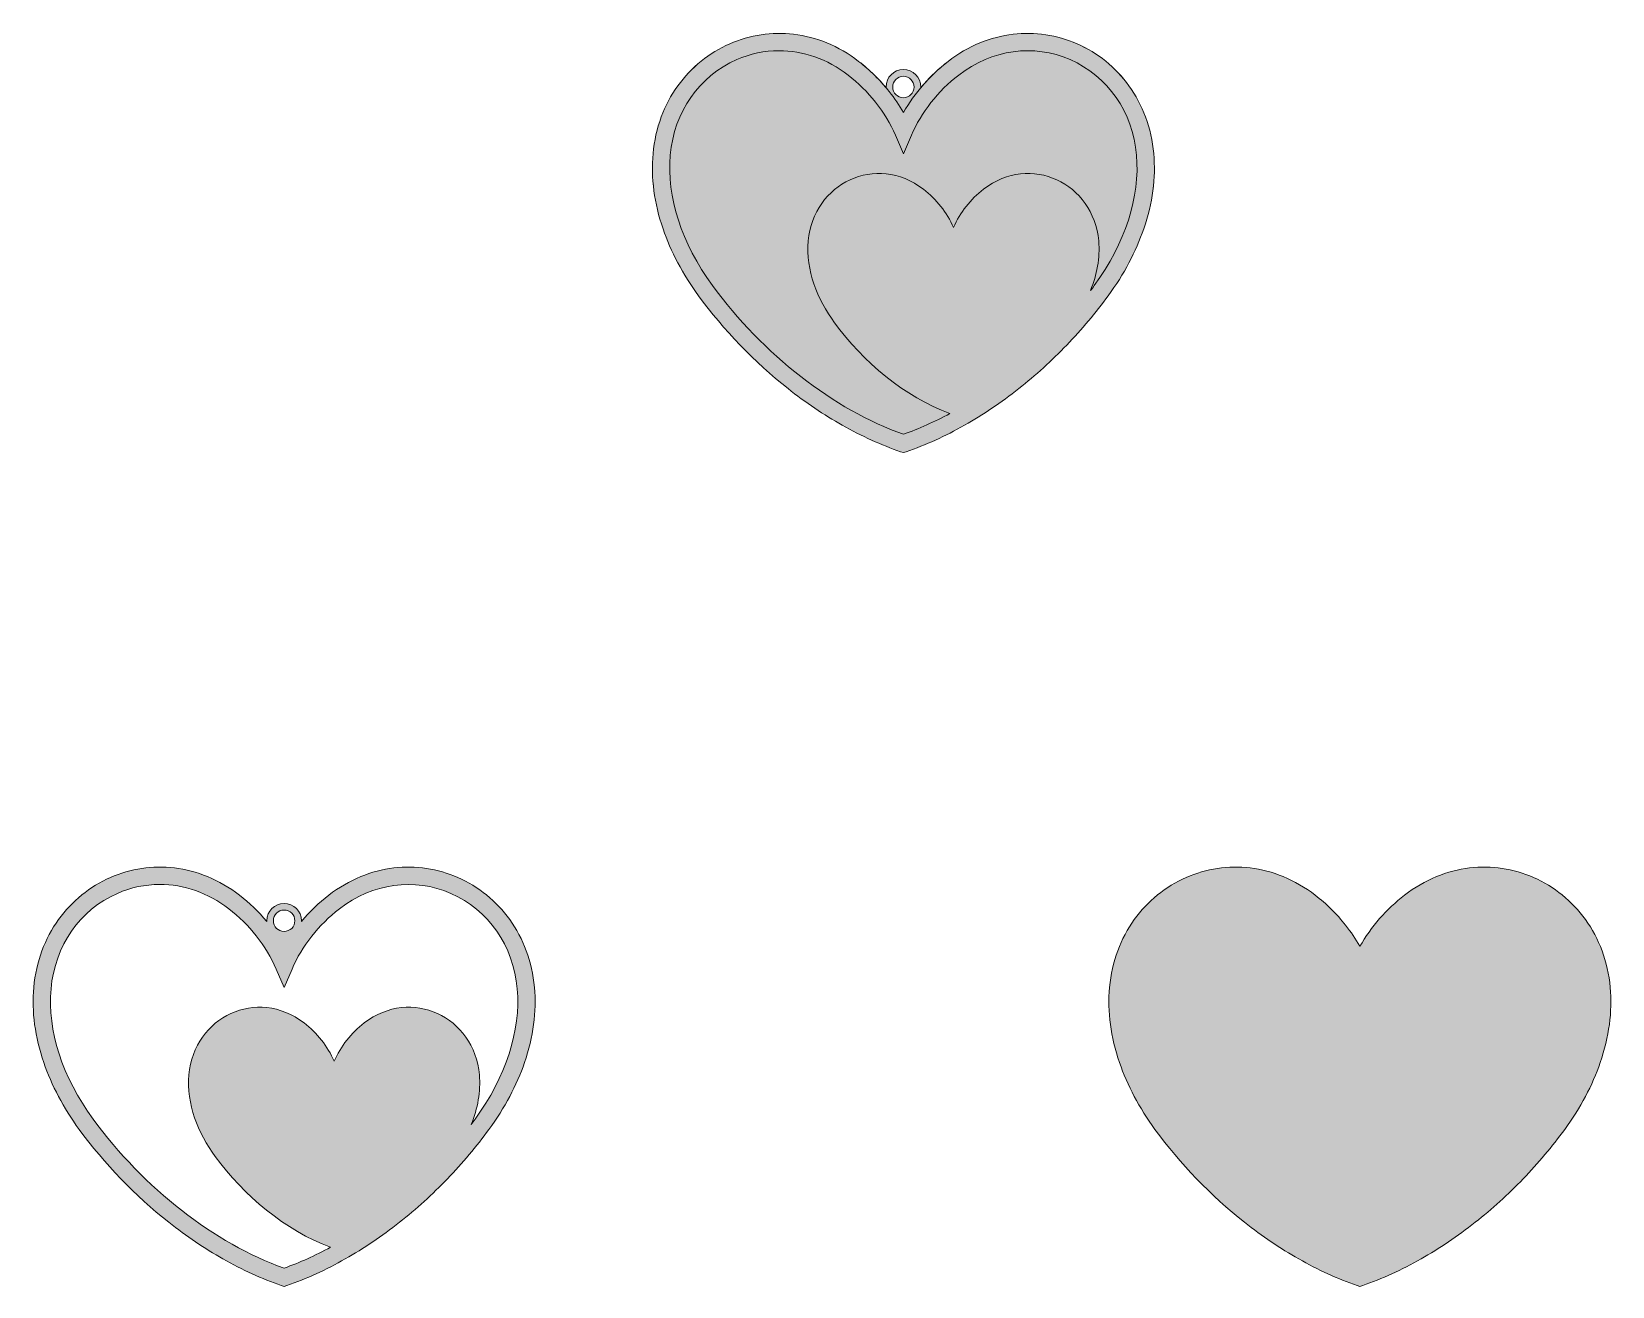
# Model space of a CAD drawing. Header units: inches. Extents: x -794 to 8711, y -5482 to 2059.
import ezdxf

# ---------------------------------------------------------------- set-up
doc = ezdxf.new("R2010")
doc.units = ezdxf.units.IN
doc.header["$MEASUREMENT"] = 0
for name, color, linetype in [('_U+0428_U+0430_U+0440 1', 7, 'Continuous'), ('_U+0428_U+0430_U+0440 2', 7, 'Continuous'), ('_U+0428_U+0430_U+0440 3', 7, 'Continuous')]:
    doc.layers.add(name, color=color, linetype=linetype)

msp = doc.modelspace()

# ---------------------------------------------------------------- hatches: boundary and pattern name
at = {"layer": '_U+0428_U+0430_U+0440 1', "true_color": 0xe9d9bc}
h = msp.add_hatch(color=254, dxfattribs=at)
h.dxf.hatch_style = 2
edge = h.paths.add_edge_path()
edge.add_spline(control_points=[(5893.4, 874.8), (5846.2, 737.1), (5774.3, 601.8), (5679.8, 472.5), (5604.6, 369.5), (5520.4, 269.8), (5429.9, 175.9), (5339.4, 82), (5242.5, -6.1), (5141.8, -85.7), (5036.1, -169.3), (4926.4, -243.4), (4815.7, -306), (4699.4, -371.8), (4581.4, -425.3), (4464.8, -465.1), (4464.8, -465.1), (4448, -470.8), (4448, -470.8), (4448, -470.8), (4431.2, -465.1), (4431.2, -465.1), (4314.7, -425.3), (4196.6, -371.8), (4080.3, -306), (3969.6, -243.4), (3859.9, -169.3), (3754.2, -85.7), (3552.8, 73.5), (3366.7, 266.6), (3216.2, 472.5), (3121.7, 601.8), (3049.8, 737.1), (3002.6, 874.8), (2949.9, 1028.4), (2929.8, 1180.3), (2942.8, 1326.3), (2949.7, 1402.8), (2966.2, 1476.9), (2992.1, 1546.5), (3017, 1613.6), (3050.5, 1676.6), (3091.8, 1733.7), (3171.9, 1844.7), (3279.8, 1932.2), (3403.9, 1986.5), (3524.8, 2039.5), (3657.7, 2059.4), (3788.1, 2044), (3856, 2036), (3923.1, 2018.5), (3987.5, 1992), (4054.5, 1964.5), (4118.9, 1927), (4179, 1880.8), (4246.7, 1828.7), (4308.4, 1767.7), (4362.4, 1699.4), (4394.5, 1658.8), (4423.1, 1616.5), (4448, 1573), (4515, 1690), (4608, 1796.9), (4716.9, 1880.8), (4777.1, 1927), (4841.5, 1964.5), (4908.5, 1992), (4972.9, 2018.5), (5040, 2036), (5107.9, 2044), (5238.3, 2059.4), (5371.2, 2039.5), (5492.2, 1986.5), (5616.2, 1932.2), (5724.2, 1844.7), (5804.2, 1733.7), (5845.5, 1676.6), (5879, 1613.6), (5903.9, 1546.5), (5929.8, 1476.9), (5946.3, 1402.8), (5953.2, 1326.3), (5966.2, 1180.3), (5946.1, 1028.4), (5893.4, 874.8)], knot_values=[0, 0, 0, 0, 1, 1, 1, 2, 2, 2, 3, 3, 3, 4, 4, 4, 5, 5, 5, 6, 6, 6, 7, 7, 7, 8, 8, 8, 9, 9, 9, 10, 10, 10, 11, 11, 11, 12, 12, 12, 13, 13, 13, 14, 14, 14, 15, 15, 15, 16, 16, 16, 17, 17, 17, 18, 18, 18, 19, 19, 19, 20, 20, 20, 21, 21, 21, 22, 22, 22, 23, 23, 23, 24, 24, 24, 25, 25, 25, 26, 26, 26, 27, 27, 27, 28, 28, 28, 28], degree=3, periodic=1)
at = {"layer": '_U+0428_U+0430_U+0440 1', "true_color": 0xa1785b}
h = msp.add_hatch(color=35, dxfattribs=at)
h.dxf.hatch_style = 2
edge = h.paths.add_edge_path()
edge.add_spline(control_points=[(5953.2, 1326.3), (5946.3, 1402.8), (5929.8, 1476.9), (5903.9, 1546.5), (5879, 1613.6), (5845.5, 1676.6), (5804.2, 1733.7), (5724.1, 1844.7), (5616.2, 1932.2), (5492.1, 1986.5), (5371.2, 2039.6), (5238.3, 2059.4), (5107.9, 2044), (5040, 2036), (4972.9, 2018.5), (4908.5, 1992), (4841.5, 1964.5), (4777.1, 1927), (4716.9, 1880.8), (4656.7, 1834.4), (4601.2, 1780.9), (4552.4, 1722.6), (4552.5, 1723.9), (4552.5, 1725.2), (4552.5, 1726.5), (4552.5, 1784.2), (4505.6, 1831.1), (4448, 1831.1), (4390.4, 1831.1), (4343.5, 1784.2), (4343.5, 1726.5), (4343.5, 1725.2), (4343.5, 1723.9), (4343.6, 1722.5), (4294.2, 1781.5), (4239, 1834.7), (4179, 1880.8), (4118.9, 1927.1), (4054.5, 1964.5), (3987.5, 1992), (3923.1, 2018.5), (3856, 2036), (3788.1, 2044), (3657.7, 2059.4), (3524.8, 2039.6), (3403.8, 1986.5), (3279.8, 1932.2), (3171.8, 1844.7), (3091.8, 1733.7), (3050.5, 1676.6), (3017, 1613.6), (2992.1, 1546.5), (2966.2, 1476.9), (2949.7, 1402.8), (2942.8, 1326.3), (2929.8, 1180.4), (2949.9, 1028.5), (3002.6, 874.8), (3049.8, 737.1), (3121.7, 601.8), (3216.2, 472.5), (3366.7, 266.6), (3552.7, 73.5), (3754.2, -85.7), (3859.9, -169.2), (3969.6, -243.4), (4080.3, -306), (4196.6, -371.8), (4314.6, -425.3), (4431.2, -465.1), (4431.2, -465.1), (4448, -470.8), (4448, -470.8), (4448, -470.8), (4464.8, -465.1), (4464.8, -465.1), (4581.4, -425.3), (4699.4, -371.8), (4815.7, -306), (4926.4, -243.4), (5036.1, -169.2), (5141.8, -85.7), (5242.5, -6.1), (5339.4, 82), (5429.9, 175.9), (5520.4, 269.8), (5604.6, 369.5), (5679.8, 472.5), (5774.3, 601.8), (5846.2, 737.1), (5893.4, 874.8), (5946.1, 1028.5), (5966.2, 1180.4), (5953.2, 1326.3)], knot_values=[0, 0, 0, 0, 1, 1, 1, 2, 2, 2, 3, 3, 3, 4, 4, 4, 5, 5, 5, 6, 6, 6, 7, 7, 7, 8, 8, 8, 9, 9, 9, 10, 10, 10, 11, 11, 11, 12, 12, 12, 13, 13, 13, 14, 14, 14, 15, 15, 15, 16, 16, 16, 17, 17, 17, 18, 18, 18, 19, 19, 19, 20, 20, 20, 21, 21, 21, 22, 22, 22, 23, 23, 23, 24, 24, 24, 25, 25, 25, 26, 26, 26, 27, 27, 27, 28, 28, 28, 29, 29, 29, 30, 30, 30, 31, 31, 31, 31], degree=3, periodic=1)
edge = h.paths.add_edge_path()
edge.add_spline(control_points=[(4448, 1791.1), (4483.6, 1791.1), (4512.5, 1762.1), (4512.5, 1726.5), (4512.5, 1691), (4483.6, 1662), (4448, 1662), (4412.4, 1662), (4383.5, 1691), (4383.5, 1726.5), (4383.5, 1762.1), (4412.4, 1791.1), (4448, 1791.1)], knot_values=[0, 0, 0, 0, 1, 1, 1, 2, 2, 2, 3, 3, 3, 4, 4, 4, 4], degree=3, periodic=1)
edge = h.paths.add_edge_path()
edge.add_spline(control_points=[(5595.9, 533.9), (5595.9, 533.9), (5595.9, 533.9), (5595.9, 533.9), (5588.3, 523.5), (5580.6, 513.1), (5572.8, 502.8), (5611.4, 597.8), (5631.2, 699.3), (5622.1, 801.1), (5591, 1149.6), (5212.5, 1330), (4929.5, 1112.3), (4852.7, 1053.2), (4787.4, 971.8), (4748.9, 882.4), (4729.6, 927.1), (4703.6, 969.8), (4672.9, 1008.7), (4642.2, 1047.6), (4606.6, 1082.8), (4568.2, 1112.3), (4285.2, 1330), (3906.7, 1149.6), (3875.6, 801.1), (3860, 625.8), (3930.1, 451.5), (4033.9, 309.4), (4203.2, 77.8), (4455.5, -136.3), (4727.8, -235.4), (4635, -285.8), (4541.2, -327.9), (4448, -360.8), (4030.9, -213.7), (3602.9, 119.6), (3300.1, 533.9), (3114.2, 788.3), (3024.1, 1066.4), (3046.4, 1317.1), (3069.6, 1577.3), (3218.8, 1791.9), (3445.6, 1891.3), (3527.4, 1927.1), (3613.5, 1944.8), (3699.8, 1944.8), (3844.7, 1944.8), (3990, 1895), (4115.6, 1798.4), (4176.5, 1751.5), (4232.1, 1696.5), (4280.8, 1634.9), (4330.2, 1572.3), (4370.4, 1505.5), (4400.2, 1436.4), (4400.2, 1436.4), (4448, 1325.6), (4448, 1325.6), (4448, 1325.6), (4495.8, 1436.4), (4495.8, 1436.4), (4555.1, 1574.2), (4656.2, 1702.8), (4780.4, 1798.4), (4980.8, 1952.6), (5231.3, 1987.3), (5450.4, 1891.3), (5677.1, 1791.9), (5826.4, 1577.3), (5849.6, 1317.1), (5871.9, 1066.4), (5781.8, 788.3), (5595.9, 533.9)], knot_values=[0, 0, 0, 0, 1, 1, 1, 2, 2, 2, 3, 3, 3, 4, 4, 4, 5, 5, 5, 6, 6, 6, 7, 7, 7, 8, 8, 8, 9, 9, 9, 10, 10, 10, 11, 11, 11, 12, 12, 12, 13, 13, 13, 14, 14, 14, 15, 15, 15, 16, 16, 16, 17, 17, 17, 18, 18, 18, 19, 19, 19, 20, 20, 20, 21, 21, 21, 22, 22, 22, 23, 23, 23, 24, 24, 24, 24], degree=3, periodic=1)
at = {"layer": '_U+0428_U+0430_U+0440 2', "true_color": 0xa1785b}
h = msp.add_hatch(color=35, dxfattribs=at)
h.dxf.hatch_style = 2
edge = h.paths.add_edge_path()
edge.add_spline(control_points=[(2229.7, -3684.6), (2222.9, -3608), (2206.3, -3533.9), (2180.5, -3464.3), (2155.6, -3397.3), (2122, -3334.3), (2080.8, -3277.1), (2000.7, -3166.1), (1892.8, -3078.7), (1768.7, -3024.3), (1647.8, -2971.3), (1514.9, -2951.4), (1384.5, -2966.8), (1316.6, -2974.9), (1249.5, -2992.4), (1185, -3018.9), (1118.1, -3046.4), (1053.6, -3083.8), (993.5, -3130.1), (933.2, -3176.5), (877.8, -3230), (829, -3288.3), (829, -3287), (829.1, -3285.6), (829.1, -3284.3), (829.1, -3226.7), (782.2, -3179.8), (724.6, -3179.8), (666.9, -3179.8), (620.1, -3226.7), (620.1, -3284.3), (620.1, -3285.7), (620.1, -3287), (620.1, -3288.3), (570.8, -3229.4), (515.6, -3176.2), (455.6, -3130.1), (395.5, -3083.8), (331.1, -3046.4), (264.1, -3018.9), (199.7, -2992.4), (132.6, -2974.9), (64.7, -2966.8), (-65.8, -2951.4), (-198.6, -2971.3), (-319.6, -3024.3), (-443.7, -3078.7), (-551.6, -3166.1), (-631.6, -3277.1), (-672.9, -3334.3), (-706.4, -3397.3), (-731.3, -3464.3), (-757.2, -3533.9), (-773.8, -3608), (-780.6, -3684.5), (-793.6, -3830.5), (-773.5, -3982.4), (-720.8, -4136), (-673.6, -4273.7), (-601.8, -4409.1), (-507.3, -4538.3), (-356.7, -4744.3), (-170.7, -4937.3), (30.8, -5096.6), (136.5, -5180.1), (246.2, -5254.2), (356.9, -5316.9), (473.1, -5382.7), (591.2, -5436.2), (707.8, -5475.9), (707.8, -5475.9), (724.6, -5481.7), (724.6, -5481.7), (724.6, -5481.7), (741.3, -5475.9), (741.3, -5475.9), (857.9, -5436.2), (976, -5382.7), (1092.3, -5316.9), (1202.9, -5254.2), (1312.6, -5180.1), (1418.3, -5096.6), (1519.1, -5016.9), (1616, -4928.9), (1706.5, -4835), (1797, -4741.1), (1881.1, -4641.3), (1956.4, -4538.3), (2050.9, -4409.1), (2122.7, -4273.7), (2170, -4136), (2222.6, -3982.4), (2242.8, -3830.5), (2229.7, -3684.6)], knot_values=[0, 0, 0, 0, 1, 1, 1, 2, 2, 2, 3, 3, 3, 4, 4, 4, 5, 5, 5, 6, 6, 6, 7, 7, 7, 8, 8, 8, 9, 9, 9, 10, 10, 10, 11, 11, 11, 12, 12, 12, 13, 13, 13, 14, 14, 14, 15, 15, 15, 16, 16, 16, 17, 17, 17, 18, 18, 18, 19, 19, 19, 20, 20, 20, 21, 21, 21, 22, 22, 22, 23, 23, 23, 24, 24, 24, 25, 25, 25, 26, 26, 26, 27, 27, 27, 28, 28, 28, 29, 29, 29, 30, 30, 30, 31, 31, 31, 31], degree=3, periodic=1)
edge = h.paths.add_edge_path()
edge.add_spline(control_points=[(724.6, -3219.8), (760.1, -3219.8), (789.1, -3248.7), (789.1, -3284.3), (789.1, -3319.9), (760.1, -3348.8), (724.6, -3348.8), (689, -3348.8), (660.1, -3319.9), (660.1, -3284.3), (660.1, -3248.7), (689, -3219.8), (724.6, -3219.8)], knot_values=[0, 0, 0, 0, 1, 1, 1, 2, 2, 2, 3, 3, 3, 4, 4, 4, 4], degree=3, periodic=1)
edge = h.paths.add_edge_path()
edge.add_spline(control_points=[(1872.4, -4477), (1872.4, -4477), (1872.4, -4477), (1872.4, -4477), (1864.8, -4487.4), (1857.1, -4497.8), (1849.3, -4508.1), (1887.9, -4413), (1907.8, -4311.6), (1898.7, -4209.7), (1867.6, -3861.2), (1489.1, -3680.8), (1206.1, -3898.5), (1129.3, -3957.7), (1063.9, -4039.1), (1025.4, -4128.4), (1006.2, -4083.7), (980.2, -4041), (949.5, -4002.1), (918.7, -3963.2), (883.2, -3928.1), (844.8, -3898.5), (561.8, -3680.8), (183.2, -3861.2), (152.2, -4209.7), (136.5, -4385.1), (206.6, -4559.4), (310.5, -4701.5), (479.7, -4933.1), (732.1, -5147.2), (1004.4, -5246.3), (911.6, -5296.6), (817.8, -5338.8), (724.6, -5371.7), (307.4, -5224.6), (-120.5, -4891.3), (-423.3, -4477), (-609.3, -4222.6), (-699.4, -3944.4), (-677, -3693.8), (-653.8, -3433.6), (-504.6, -3218.9), (-277.8, -3119.6), (-196.1, -3083.7), (-109.9, -3066.1), (-23.7, -3066.1), (121.2, -3066.1), (266.6, -3115.8), (392.2, -3212.5), (453.1, -3259.4), (508.7, -3314.4), (557.4, -3375.9), (606.8, -3438.5), (647, -3505.3), (676.8, -3574.5), (676.8, -3574.5), (724.6, -3685.3), (724.6, -3685.3), (724.6, -3685.3), (772.3, -3574.5), (772.3, -3574.5), (831.7, -3436.6), (932.8, -3308.1), (1056.9, -3212.5), (1257.4, -3058.3), (1507.9, -3023.5), (1727, -3119.6), (1953.7, -3218.9), (2102.9, -3433.6), (2126.1, -3693.8), (2148.5, -3944.4), (2058.4, -4222.6), (1872.4, -4477)], knot_values=[0, 0, 0, 0, 1, 1, 1, 2, 2, 2, 3, 3, 3, 4, 4, 4, 5, 5, 5, 6, 6, 6, 7, 7, 7, 8, 8, 8, 9, 9, 9, 10, 10, 10, 11, 11, 11, 12, 12, 12, 13, 13, 13, 14, 14, 14, 15, 15, 15, 16, 16, 16, 17, 17, 17, 18, 18, 18, 19, 19, 19, 20, 20, 20, 21, 21, 21, 22, 22, 22, 23, 23, 23, 24, 24, 24, 24], degree=3, periodic=1)
at = {"layer": '_U+0428_U+0430_U+0440 3', "true_color": 0xe9d9bc}
h = msp.add_hatch(color=254, dxfattribs=at)
h.dxf.hatch_style = 2
edge = h.paths.add_edge_path()
edge.add_spline(control_points=[(8638, -4136), (8590.8, -4273.7), (8518.9, -4409.1), (8424.4, -4538.3), (8349.2, -4641.3), (8265, -4741.1), (8174.5, -4835), (8084, -4928.9), (7987.1, -5016.9), (7886.3, -5096.6), (7780.6, -5180.1), (7670.9, -5254.2), (7560.3, -5316.9), (7444, -5382.7), (7325.9, -5436.2), (7209.4, -5475.9), (7209.4, -5475.9), (7192.6, -5481.7), (7192.6, -5481.7), (7192.6, -5481.7), (7175.8, -5475.9), (7175.8, -5475.9), (7059.2, -5436.2), (6941.2, -5382.7), (6824.9, -5316.9), (6714.2, -5254.2), (6604.5, -5180.1), (6498.8, -5096.6), (6297.3, -4937.3), (6111.3, -4744.3), (5960.7, -4538.3), (5866.2, -4409.1), (5794.4, -4273.7), (5747.2, -4136), (5694.5, -3982.4), (5674.4, -3830.5), (5687.4, -3684.5), (5694.2, -3608), (5710.8, -3533.9), (5736.7, -3464.3), (5761.6, -3397.3), (5795.1, -3334.3), (5836.4, -3277.1), (5916.4, -3166.1), (6024.3, -3078.7), (6148.4, -3024.3), (6269.4, -2971.3), (6402.2, -2951.4), (6532.7, -2966.8), (6600.6, -2974.9), (6667.7, -2992.4), (6732.1, -3018.9), (6799.1, -3046.4), (6863.5, -3083.8), (6923.6, -3130), (6991.3, -3182.2), (7053, -3243.2), (7107, -3311.4), (7139.1, -3352.1), (7167.7, -3394.3), (7192.6, -3437.9), (7259.5, -3320.9), (7352.6, -3213.9), (7461.5, -3130.1), (7521.6, -3083.8), (7586.1, -3046.4), (7653, -3018.9), (7717.5, -2992.4), (7784.6, -2974.9), (7852.5, -2966.8), (7982.9, -2951.4), (8115.8, -2971.3), (8236.7, -3024.3), (8360.8, -3078.7), (8468.7, -3166.1), (8548.8, -3277.1), (8590, -3334.3), (8623.6, -3397.3), (8648.5, -3464.3), (8674.3, -3533.9), (8690.9, -3608), (8697.7, -3684.5), (8710.8, -3830.5), (8690.7, -3982.4), (8638, -4136)], knot_values=[0, 0, 0, 0, 1, 1, 1, 2, 2, 2, 3, 3, 3, 4, 4, 4, 5, 5, 5, 6, 6, 6, 7, 7, 7, 8, 8, 8, 9, 9, 9, 10, 10, 10, 11, 11, 11, 12, 12, 12, 13, 13, 13, 14, 14, 14, 15, 15, 15, 16, 16, 16, 17, 17, 17, 18, 18, 18, 19, 19, 19, 20, 20, 20, 21, 21, 21, 22, 22, 22, 23, 23, 23, 24, 24, 24, 25, 25, 25, 26, 26, 26, 27, 27, 27, 28, 28, 28, 28], degree=3, periodic=1)

# ---------------------------------------------------------------- linework, layer by layer
at = {"layer": '_U+0428_U+0430_U+0440 1', "lineweight": 0}
for points, knots in [([(5893.4, 874.8), (5846.2, 737.1), (5774.3, 601.8), (5679.8, 472.5), (5604.6, 369.5), (5520.4, 269.8), (5429.9, 175.9), (5339.4, 82), (5242.5, -6.1), (5141.8, -85.7), (5036.1, -169.3), (4926.4, -243.4), (4815.7, -306), (4699.4, -371.8), (4581.4, -425.3), (4464.8, -465.1), (4464.8, -465.1), (4448, -470.8), (4448, -470.8), (4448, -470.8), (4431.2, -465.1), (4431.2, -465.1), (4314.7, -425.3), (4196.6, -371.8), (4080.3, -306), (3969.6, -243.4), (3859.9, -169.3), (3754.2, -85.7), (3552.8, 73.5), (3366.7, 266.6), (3216.2, 472.5), (3121.7, 601.8), (3049.8, 737.1), (3002.6, 874.8), (2949.9, 1028.4), (2929.8, 1180.3), (2942.8, 1326.3), (2949.7, 1402.8), (2966.2, 1476.9), (2992.1, 1546.5), (3017, 1613.6), (3050.5, 1676.6), (3091.8, 1733.7), (3171.9, 1844.7), (3279.8, 1932.2), (3403.9, 1986.5), (3524.8, 2039.5), (3657.7, 2059.4), (3788.1, 2044), (3856, 2036), (3923.1, 2018.5), (3987.5, 1992), (4054.5, 1964.5), (4118.9, 1927), (4179, 1880.8), (4246.7, 1828.7), (4308.4, 1767.7), (4362.4, 1699.4), (4394.5, 1658.8), (4423.1, 1616.5), (4448, 1573), (4515, 1690), (4608, 1796.9), (4716.9, 1880.8), (4777.1, 1927), (4841.5, 1964.5), (4908.5, 1992), (4972.9, 2018.5), (5040, 2036), (5107.9, 2044), (5238.3, 2059.4), (5371.2, 2039.5), (5492.2, 1986.5), (5616.2, 1932.2), (5724.2, 1844.7), (5804.2, 1733.7), (5845.5, 1676.6), (5879, 1613.6), (5903.9, 1546.5), (5929.8, 1476.9), (5946.3, 1402.8), (5953.2, 1326.3), (5966.2, 1180.3), (5946.1, 1028.4), (5893.4, 874.8)], [0, 0, 0, 0, 1, 1, 1, 2, 2, 2, 3, 3, 3, 4, 4, 4, 5, 5, 5, 6, 6, 6, 7, 7, 7, 8, 8, 8, 9, 9, 9, 10, 10, 10, 11, 11, 11, 12, 12, 12, 13, 13, 13, 14, 14, 14, 15, 15, 15, 16, 16, 16, 17, 17, 17, 18, 18, 18, 19, 19, 19, 20, 20, 20, 21, 21, 21, 22, 22, 22, 23, 23, 23, 24, 24, 24, 25, 25, 25, 26, 26, 26, 27, 27, 27, 28, 28, 28, 28]), ([(5953.2, 1326.3), (5946.3, 1402.8), (5929.8, 1476.9), (5903.9, 1546.5), (5879, 1613.6), (5845.5, 1676.6), (5804.2, 1733.7), (5724.1, 1844.7), (5616.2, 1932.2), (5492.1, 1986.5), (5371.2, 2039.6), (5238.3, 2059.4), (5107.9, 2044), (5040, 2036), (4972.9, 2018.5), (4908.5, 1992), (4841.5, 1964.5), (4777.1, 1927), (4716.9, 1880.8), (4656.7, 1834.4), (4601.2, 1780.9), (4552.4, 1722.6), (4552.5, 1723.9), (4552.5, 1725.2), (4552.5, 1726.5), (4552.5, 1784.2), (4505.6, 1831.1), (4448, 1831.1), (4390.4, 1831.1), (4343.5, 1784.2), (4343.5, 1726.5), (4343.5, 1725.2), (4343.5, 1723.9), (4343.6, 1722.5), (4294.2, 1781.5), (4239, 1834.7), (4179, 1880.8), (4118.9, 1927.1), (4054.5, 1964.5), (3987.5, 1992), (3923.1, 2018.5), (3856, 2036), (3788.1, 2044), (3657.7, 2059.4), (3524.8, 2039.6), (3403.8, 1986.5), (3279.8, 1932.2), (3171.8, 1844.7), (3091.8, 1733.7), (3050.5, 1676.6), (3017, 1613.6), (2992.1, 1546.5), (2966.2, 1476.9), (2949.7, 1402.8), (2942.8, 1326.3), (2929.8, 1180.4), (2949.9, 1028.5), (3002.6, 874.8), (3049.8, 737.1), (3121.7, 601.8), (3216.2, 472.5), (3366.7, 266.6), (3552.7, 73.5), (3754.2, -85.7), (3859.9, -169.2), (3969.6, -243.4), (4080.3, -306), (4196.6, -371.8), (4314.6, -425.3), (4431.2, -465.1), (4431.2, -465.1), (4448, -470.8), (4448, -470.8), (4448, -470.8), (4464.8, -465.1), (4464.8, -465.1), (4581.4, -425.3), (4699.4, -371.8), (4815.7, -306), (4926.4, -243.4), (5036.1, -169.2), (5141.8, -85.7), (5242.5, -6.1), (5339.4, 82), (5429.9, 175.9), (5520.4, 269.8), (5604.6, 369.5), (5679.8, 472.5), (5774.3, 601.8), (5846.2, 737.1), (5893.4, 874.8), (5946.1, 1028.5), (5966.2, 1180.4), (5953.2, 1326.3)], [0, 0, 0, 0, 1, 1, 1, 2, 2, 2, 3, 3, 3, 4, 4, 4, 5, 5, 5, 6, 6, 6, 7, 7, 7, 8, 8, 8, 9, 9, 9, 10, 10, 10, 11, 11, 11, 12, 12, 12, 13, 13, 13, 14, 14, 14, 15, 15, 15, 16, 16, 16, 17, 17, 17, 18, 18, 18, 19, 19, 19, 20, 20, 20, 21, 21, 21, 22, 22, 22, 23, 23, 23, 24, 24, 24, 25, 25, 25, 26, 26, 26, 27, 27, 27, 28, 28, 28, 29, 29, 29, 30, 30, 30, 31, 31, 31, 31]), ([(5595.9, 533.9), (5595.9, 533.9), (5595.9, 533.9), (5595.9, 533.9), (5588.3, 523.5), (5580.6, 513.1), (5572.8, 502.8), (5611.4, 597.8), (5631.2, 699.3), (5622.1, 801.1), (5591, 1149.6), (5212.5, 1330), (4929.5, 1112.3), (4852.7, 1053.2), (4787.4, 971.8), (4748.9, 882.4), (4729.6, 927.1), (4703.6, 969.8), (4672.9, 1008.7), (4642.2, 1047.6), (4606.6, 1082.8), (4568.2, 1112.3), (4285.2, 1330), (3906.7, 1149.6), (3875.6, 801.1), (3860, 625.8), (3930.1, 451.5), (4033.9, 309.4), (4203.2, 77.8), (4455.5, -136.3), (4727.8, -235.4), (4635, -285.8), (4541.2, -327.9), (4448, -360.8), (4030.9, -213.7), (3602.9, 119.6), (3300.1, 533.9), (3114.2, 788.3), (3024.1, 1066.4), (3046.4, 1317.1), (3069.6, 1577.3), (3218.8, 1791.9), (3445.6, 1891.3), (3527.4, 1927.1), (3613.5, 1944.8), (3699.8, 1944.8), (3844.7, 1944.8), (3990, 1895), (4115.6, 1798.4), (4176.5, 1751.5), (4232.1, 1696.5), (4280.8, 1634.9), (4330.2, 1572.3), (4370.4, 1505.5), (4400.2, 1436.4), (4400.2, 1436.4), (4448, 1325.6), (4448, 1325.6), (4448, 1325.6), (4495.8, 1436.4), (4495.8, 1436.4), (4555.1, 1574.2), (4656.2, 1702.8), (4780.4, 1798.4), (4980.8, 1952.6), (5231.3, 1987.3), (5450.4, 1891.3), (5677.1, 1791.9), (5826.4, 1577.3), (5849.6, 1317.1), (5871.9, 1066.4), (5781.8, 788.3), (5595.9, 533.9)], [0, 0, 0, 0, 1, 1, 1, 2, 2, 2, 3, 3, 3, 4, 4, 4, 5, 5, 5, 6, 6, 6, 7, 7, 7, 8, 8, 8, 9, 9, 9, 10, 10, 10, 11, 11, 11, 12, 12, 12, 13, 13, 13, 14, 14, 14, 15, 15, 15, 16, 16, 16, 17, 17, 17, 18, 18, 18, 19, 19, 19, 20, 20, 20, 21, 21, 21, 22, 22, 22, 23, 23, 23, 24, 24, 24, 24]), ([(4448, 1791.1), (4483.6, 1791.1), (4512.5, 1762.1), (4512.5, 1726.5), (4512.5, 1691), (4483.6, 1662), (4448, 1662), (4412.4, 1662), (4383.5, 1691), (4383.5, 1726.5), (4383.5, 1762.1), (4412.4, 1791.1), (4448, 1791.1)], [0, 0, 0, 0, 1, 1, 1, 2, 2, 2, 3, 3, 3, 4, 4, 4, 4])]:
    msp.add_open_spline(points, degree=3, knots=knots, dxfattribs=at)
at = {"layer": '_U+0428_U+0430_U+0440 2', "lineweight": 0}
for points, knots in [([(2229.7, -3684.6), (2222.9, -3608), (2206.3, -3533.9), (2180.5, -3464.3), (2155.6, -3397.3), (2122, -3334.3), (2080.8, -3277.1), (2000.7, -3166.1), (1892.8, -3078.7), (1768.7, -3024.3), (1647.8, -2971.3), (1514.9, -2951.4), (1384.5, -2966.8), (1316.6, -2974.9), (1249.5, -2992.4), (1185, -3018.9), (1118.1, -3046.4), (1053.6, -3083.8), (993.5, -3130.1), (933.2, -3176.5), (877.8, -3230), (829, -3288.3), (829, -3287), (829.1, -3285.6), (829.1, -3284.3), (829.1, -3226.7), (782.2, -3179.8), (724.6, -3179.8), (666.9, -3179.8), (620.1, -3226.7), (620.1, -3284.3), (620.1, -3285.7), (620.1, -3287), (620.1, -3288.3), (570.8, -3229.4), (515.6, -3176.2), (455.6, -3130.1), (395.5, -3083.8), (331.1, -3046.4), (264.1, -3018.9), (199.7, -2992.4), (132.6, -2974.9), (64.7, -2966.8), (-65.8, -2951.4), (-198.6, -2971.3), (-319.6, -3024.3), (-443.7, -3078.7), (-551.6, -3166.1), (-631.6, -3277.1), (-672.9, -3334.3), (-706.4, -3397.3), (-731.3, -3464.3), (-757.2, -3533.9), (-773.8, -3608), (-780.6, -3684.5), (-793.6, -3830.5), (-773.5, -3982.4), (-720.8, -4136), (-673.6, -4273.7), (-601.8, -4409.1), (-507.3, -4538.3), (-356.7, -4744.3), (-170.7, -4937.3), (30.8, -5096.6), (136.5, -5180.1), (246.2, -5254.2), (356.9, -5316.9), (473.1, -5382.7), (591.2, -5436.2), (707.8, -5475.9), (707.8, -5475.9), (724.6, -5481.7), (724.6, -5481.7), (724.6, -5481.7), (741.3, -5475.9), (741.3, -5475.9), (857.9, -5436.2), (976, -5382.7), (1092.3, -5316.9), (1202.9, -5254.2), (1312.6, -5180.1), (1418.3, -5096.6), (1519.1, -5016.9), (1616, -4928.9), (1706.5, -4835), (1797, -4741.1), (1881.1, -4641.3), (1956.4, -4538.3), (2050.9, -4409.1), (2122.7, -4273.7), (2170, -4136), (2222.6, -3982.4), (2242.8, -3830.5), (2229.7, -3684.6)], [0, 0, 0, 0, 1, 1, 1, 2, 2, 2, 3, 3, 3, 4, 4, 4, 5, 5, 5, 6, 6, 6, 7, 7, 7, 8, 8, 8, 9, 9, 9, 10, 10, 10, 11, 11, 11, 12, 12, 12, 13, 13, 13, 14, 14, 14, 15, 15, 15, 16, 16, 16, 17, 17, 17, 18, 18, 18, 19, 19, 19, 20, 20, 20, 21, 21, 21, 22, 22, 22, 23, 23, 23, 24, 24, 24, 25, 25, 25, 26, 26, 26, 27, 27, 27, 28, 28, 28, 29, 29, 29, 30, 30, 30, 31, 31, 31, 31]), ([(1872.4, -4477), (1872.4, -4477), (1872.4, -4477), (1872.4, -4477), (1864.8, -4487.4), (1857.1, -4497.8), (1849.3, -4508.1), (1887.9, -4413), (1907.8, -4311.6), (1898.7, -4209.7), (1867.6, -3861.2), (1489.1, -3680.8), (1206.1, -3898.5), (1129.3, -3957.7), (1063.9, -4039.1), (1025.4, -4128.4), (1006.2, -4083.7), (980.2, -4041), (949.5, -4002.1), (918.7, -3963.2), (883.2, -3928.1), (844.8, -3898.5), (561.8, -3680.8), (183.2, -3861.2), (152.2, -4209.7), (136.5, -4385.1), (206.6, -4559.4), (310.5, -4701.5), (479.7, -4933.1), (732.1, -5147.2), (1004.4, -5246.3), (911.6, -5296.6), (817.8, -5338.8), (724.6, -5371.7), (307.4, -5224.6), (-120.5, -4891.3), (-423.3, -4477), (-609.3, -4222.6), (-699.4, -3944.4), (-677, -3693.8), (-653.8, -3433.6), (-504.6, -3218.9), (-277.8, -3119.6), (-196.1, -3083.7), (-109.9, -3066.1), (-23.7, -3066.1), (121.2, -3066.1), (266.6, -3115.8), (392.2, -3212.5), (453.1, -3259.4), (508.7, -3314.4), (557.4, -3375.9), (606.8, -3438.5), (647, -3505.3), (676.8, -3574.5), (676.8, -3574.5), (724.6, -3685.3), (724.6, -3685.3), (724.6, -3685.3), (772.3, -3574.5), (772.3, -3574.5), (831.7, -3436.6), (932.8, -3308.1), (1056.9, -3212.5), (1257.4, -3058.3), (1507.9, -3023.5), (1727, -3119.6), (1953.7, -3218.9), (2102.9, -3433.6), (2126.1, -3693.8), (2148.5, -3944.4), (2058.4, -4222.6), (1872.4, -4477)], [0, 0, 0, 0, 1, 1, 1, 2, 2, 2, 3, 3, 3, 4, 4, 4, 5, 5, 5, 6, 6, 6, 7, 7, 7, 8, 8, 8, 9, 9, 9, 10, 10, 10, 11, 11, 11, 12, 12, 12, 13, 13, 13, 14, 14, 14, 15, 15, 15, 16, 16, 16, 17, 17, 17, 18, 18, 18, 19, 19, 19, 20, 20, 20, 21, 21, 21, 22, 22, 22, 23, 23, 23, 24, 24, 24, 24]), ([(724.6, -3219.8), (760.1, -3219.8), (789.1, -3248.7), (789.1, -3284.3), (789.1, -3319.9), (760.1, -3348.8), (724.6, -3348.8), (689, -3348.8), (660.1, -3319.9), (660.1, -3284.3), (660.1, -3248.7), (689, -3219.8), (724.6, -3219.8)], [0, 0, 0, 0, 1, 1, 1, 2, 2, 2, 3, 3, 3, 4, 4, 4, 4])]:
    msp.add_open_spline(points, degree=3, knots=knots, dxfattribs=at)
at = {"layer": '_U+0428_U+0430_U+0440 3', "lineweight": 0}
msp.add_open_spline([(8638, -4136), (8590.8, -4273.7), (8518.9, -4409.1), (8424.4, -4538.3), (8349.2, -4641.3), (8265, -4741.1), (8174.5, -4835), (8084, -4928.9), (7987.1, -5016.9), (7886.3, -5096.6), (7780.6, -5180.1), (7670.9, -5254.2), (7560.3, -5316.9), (7444, -5382.7), (7325.9, -5436.2), (7209.4, -5475.9), (7209.4, -5475.9), (7192.6, -5481.7), (7192.6, -5481.7), (7192.6, -5481.7), (7175.8, -5475.9), (7175.8, -5475.9), (7059.2, -5436.2), (6941.2, -5382.7), (6824.9, -5316.9), (6714.2, -5254.2), (6604.5, -5180.1), (6498.8, -5096.6), (6297.3, -4937.3), (6111.3, -4744.3), (5960.7, -4538.3), (5866.2, -4409.1), (5794.4, -4273.7), (5747.2, -4136), (5694.5, -3982.4), (5674.4, -3830.5), (5687.4, -3684.5), (5694.2, -3608), (5710.8, -3533.9), (5736.7, -3464.3), (5761.6, -3397.3), (5795.1, -3334.3), (5836.4, -3277.1), (5916.4, -3166.1), (6024.3, -3078.7), (6148.4, -3024.3), (6269.4, -2971.3), (6402.2, -2951.4), (6532.7, -2966.8), (6600.6, -2974.9), (6667.7, -2992.4), (6732.1, -3018.9), (6799.1, -3046.4), (6863.5, -3083.8), (6923.6, -3130), (6991.3, -3182.2), (7053, -3243.2), (7107, -3311.4), (7139.1, -3352.1), (7167.7, -3394.3), (7192.6, -3437.9), (7259.5, -3320.9), (7352.6, -3213.9), (7461.5, -3130.1), (7521.6, -3083.8), (7586.1, -3046.4), (7653, -3018.9), (7717.5, -2992.4), (7784.6, -2974.9), (7852.5, -2966.8), (7982.9, -2951.4), (8115.8, -2971.3), (8236.7, -3024.3), (8360.8, -3078.7), (8468.7, -3166.1), (8548.8, -3277.1), (8590, -3334.3), (8623.6, -3397.3), (8648.5, -3464.3), (8674.3, -3533.9), (8690.9, -3608), (8697.7, -3684.5), (8710.8, -3830.5), (8690.7, -3982.4), (8638, -4136)], degree=3, knots=[0, 0, 0, 0, 1, 1, 1, 2, 2, 2, 3, 3, 3, 4, 4, 4, 5, 5, 5, 6, 6, 6, 7, 7, 7, 8, 8, 8, 9, 9, 9, 10, 10, 10, 11, 11, 11, 12, 12, 12, 13, 13, 13, 14, 14, 14, 15, 15, 15, 16, 16, 16, 17, 17, 17, 18, 18, 18, 19, 19, 19, 20, 20, 20, 21, 21, 21, 22, 22, 22, 23, 23, 23, 24, 24, 24, 25, 25, 25, 26, 26, 26, 27, 27, 27, 28, 28, 28, 28], dxfattribs=at)

doc.saveas('drawing.dxf')
